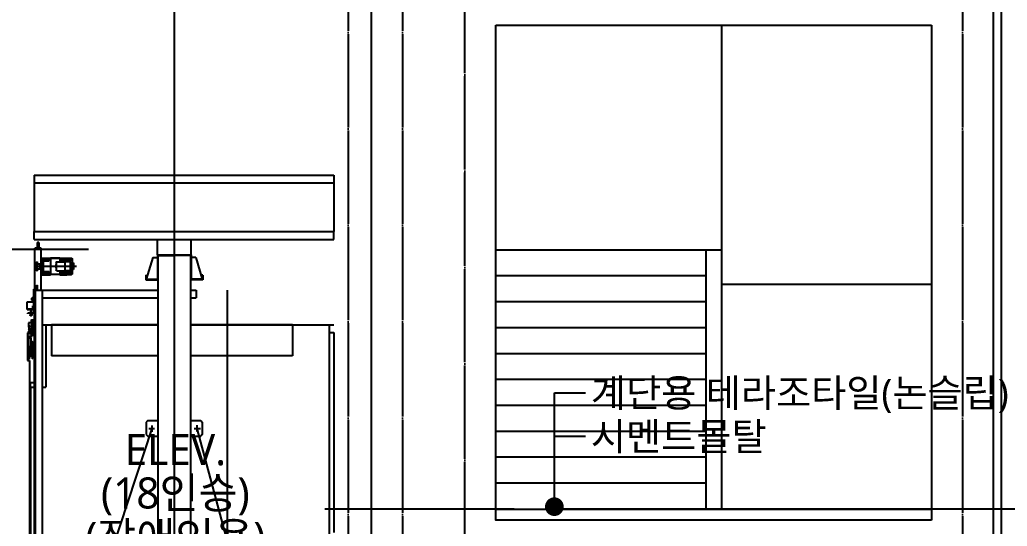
# Model space of a CAD drawing. Header units: millimetres. Extents: x 81033 to 452328, y -17390 to 42241.
# Drawn here: x 350820 to 357169, y 19234 to 22492 of the extents above; entities that cross this region are included whole.
import ezdxf
from ezdxf.enums import TextEntityAlignment as Align

# ---------------------------------------------------------------- set-up
doc = ezdxf.new("R2010")
doc.units = ezdxf.units.MM
doc.header["$LTSCALE"] = 100
doc.header["$MEASUREMENT"] = 0
doc.linetypes.add('CEN', pattern=[62, 60, -1, 0, -1])
doc.layers.get('0').update_dxf_attribs({"linetype": 'CONTINUOUS'})
for name, color, linetype in [('A-ETC-9', 9, 'CONTINUOUS'), ('CEN(ST)', 1, 'CEN'), ('CON', 2, 'CONTINUOUS'), ('ELEV', 253, 'CONTINUOUS'), ('FIN', 8, 'CONTINUOUS'), ('FIN(패널-T75 글라스울)', 6, 'CONTINUOUS'), ('NDIM', 7, 'CONTINUOUS'), ('TEXT(MIN)', 7, 'CONTINUOUS'), ('TEXT(노트)', 7, 'CONTINUOUS')]:
    doc.layers.add(name, color=color, linetype=linetype)
doc.styles.add('CGS', font='cgse', dxfattribs={"bigfont": 'cgs'})
doc.styles.add('나눔바른고딕', font='NanumBarunGothic.ttf')
doc.dimstyles.new('NDIM 1200', dxfattribs={"dimscale": 75, "dimtxt": 3, "dimasz": 1, "dimexe": 2, "dimexo": 2, "dimgap": 1, "dimtad": 1, "dimdec": 0, "dimdsep": 46, "dimtxsty": 'CGS', "dimblk": 'DOT0', "dimcen": 1, "dimdle": 8, "dimclrd": 256, "dimclre": 256, "dimclrt": 256, "dimadec": 0, "dimazin": 0, "dimtfac": 1, "dimtdec": 0, "dimtix": 1, "dimtmove": 2, "dimatfit": 3, "dimldrblk": 'DOT0', "dimfxl": 1, "dimtolj": 1, "dimtzin": 0, "dimlwd": -1, "dimlwe": -1, "dimarcsym": 0})

# ---------------------------------------------------------------- blocks, each defined once
blk = doc.blocks.new('A$C52140DF3')
at = {"layer": 'ELEV'}
for p, q in [((37.6, 3500.1, 0), (37.6, 3136.9, 0)), ((37.6, 3500.1, 0), (1962.6, 3500.1, 0)), ((1962.6, 3500.1, 0), (1962.6, 3136.9, 0)), ((37.6, 3450.1, 0), (1962.6, 3450.1, 0)), ((37.6, 3086.9, 0), (37.6, 3136.9, 0)), ((37.6, 3136.9, 0), (1962.6, 3136.9, 0)), ((1962.6, 3086.9, 0), (1962.6, 3136.9, 0)), ((37.6, 3086.9, 0), (1962.6, 3086.9, 0)), ((57.7, 3065.7, 0), (56.7, 3064.7, 0)), ((56.7, 3064.7, 0), (56.7, 3036.8, 0)), ((66.7, 3064.7, 0), (56.7, 3064.7, 0)), ((57.7, 3065.7, 0), (57.7, 3036.8, 0)), ((65.7, 3065.7, 0), (57.7, 3065.7, 0)), ((65.7, 3065.7, 0), (66.7, 3064.7, 0)), ((65.7, 3065.7, 0), (65.7, 3036.8, 0)), ((66.7, 3064.7, 0), (66.7, 3036.8, 0)), ((829.4, 2986.9, 0), (829.4, 3086.9, 0)), ((1045.8, 2986.9, 0), (1045.8, 3086.9, 0)), ((41.2, 2759.9, 0), (41.2, 3029.8, 0)), ((81.2, 3029.8, 0), (41.2, 3029.8, 0)), ((81.2, 3026.6, 0), (41.2, 3026.6, 0)), ((53.6, 3029.8, 0), (53.6, 3035.7, 0)), ((68.4, 3036.8, 0), (55, 3036.8, 0)), ((55.2, 3036.8, 0), (55.9, 3036.6, 0)), ((55.9, 3034.7, 0), (55.2, 3034.6, 0)), ((55.9, 3036.6, 0), (56.5, 3036.2, 0)), ((56.5, 3035.1, 0), (55.9, 3034.7, 0)), ((56.5, 3036.2, 0), (56.7, 3035.7, 0)), ((56.7, 3035.7, 0), (56.5, 3035.1, 0)), ((56.7, 3035.7, 0), (58.6, 3036.4, 0)), ((56.7, 3029.8, 0), (56.7, 3035.7, 0)), ((56.7, 3029.8, 0), (56.7, 3026.6, 0)), ((57.7, 3029.8, 0), (57.7, 3026.6, 0)), ((58.6, 3036.4, 0), (60.7, 3036.7, 0)), ((60.7, 3036.7, 0), (62.7, 3036.7, 0)), ((62.7, 3036.7, 0), (64.8, 3036.4, 0)), ((64.8, 3036.4, 0), (66.7, 3035.7, 0)), ((65.7, 3029.8, 0), (65.7, 3026.6, 0)), ((66.7, 3029.8, 0), (66.7, 3035.7, 0)), ((66.7, 3029.8, 0), (66.7, 3026.6, 0)), ((67.3, 3036.3, 0), (66.8, 3035.9, 0)), ((66.8, 3035.9, 0), (66.8, 3035.4, 0)), ((66.8, 3035.4, 0), (67.3, 3035, 0)), ((68.3, 3036.8, 0), (67.3, 3036.3, 0)), ((67.3, 3035, 0), (68.3, 3034.6, 0)), ((69.8, 3029.8, 0), (69.8, 3035.7, 0)), ((81.2, 2759.9, 0), (81.2, 3029.8, 0)), ((829.4, 2986.9, 0), (829.4, 2830.1, 0)), ((829.4, 2986.9, 0), (937.6, 2986.9, 0)), ((832.6, 2986.9, 0), (1042.6, 2986.9, 0)), ((1042.6, 2986.9, 0), (1042.6, -382.1, 0)), ((1045.8, 2986.9, 0), (1045.8, 2830.1, 0)), ((42.7, 2942.9, 0), (44.7, 2942.9, 0)), ((42.7, 2942.9, 0), (42.7, 2884.9, 0)), ((47.7, 2933.9, 0), (44.7, 2942.9, 0)), ((47.7, 2933.9, 0), (51.7, 2933.9, 0)), ((51.7, 2933.9, 0), (54.7, 2942.9, 0)), ((54.7, 2942.9, 0), (56.7, 2942.9, 0)), ((56.7, 2942.9, 0), (56.7, 2884.9, 0)), ((56.7, 2929.9, 0), (73.7, 2929.9, 0)), ((73.7, 2929.9, 0), (73.7, 2897.9, 0)), ((73.7, 2929.9, 0), (74.7, 2928.9, 0)), ((74.7, 2928.9, 0), (74.7, 2898.9, 0)), ((77.2, 2922.4, 0), (78.2, 2923.4, 0)), ((77.2, 2922.4, 0), (77.2, 2905.4, 0)), ((78.2, 2923.4, 0), (78.2, 2904.4, 0)), ((78.2, 2923.4, 0), (81.2, 2923.4, 0)), ((81.2, 2958.9, 0), (81.2, 2868.9, 0)), ((81.2, 2958.9, 0), (84.2, 2958.9, 0)), ((84.2, 2966.4, 0), (84.2, 2861.4, 0)), ((84.2, 2966.4, 0), (277.2, 2966.4, 0)), ((93.5, 2949.5, 0), (93.7, 2949.9, 0)), ((93.6, 2949.1, 0), (93.5, 2949.5, 0)), ((94, 2948.7, 0), (93.6, 2949.1, 0)), ((93.7, 2966.4, 0), (93.7, 2858.9, 0)), ((127, 2956.7, 0), (93.7, 2956.7, 0)), ((94.7, 2948.3, 0), (94, 2948.7, 0)), ((95.7, 2947.9, 0), (94.7, 2948.3, 0)), ((95.7, 2947.9, 0), (131.3, 2947.9, 0)), ((127, 2960.8, 0), (127.2, 2961.3, 0)), ((127, 2960.3, 0), (127, 2960.8, 0)), ((127, 2960.5, 0), (127, 2952.8, 0)), ((127.2, 2959.8, 0), (127, 2960.3, 0)), ((127, 2957.2, 0), (127.2, 2958.2, 0)), ((127, 2956.1, 0), (127, 2957.2, 0)), ((127.2, 2955.1, 0), (127, 2956.1, 0)), ((127, 2953, 0), (127.2, 2953.6, 0)), ((127, 2952.5, 0), (127, 2953, 0)), ((127.2, 2952, 0), (127, 2952.5, 0)), ((127.2, 2961.3, 0), (127.5, 2961.8, 0)), ((127.5, 2959.2, 0), (127.2, 2959.8, 0)), ((127.2, 2958.2, 0), (127.5, 2959.2, 0)), ((127.5, 2954.1, 0), (127.2, 2955.1, 0)), ((127.2, 2953.6, 0), (127.5, 2954.1, 0)), ((127.5, 2951.5, 0), (127.2, 2952, 0)), ((132.4, 2961.8, 0), (127.5, 2961.8, 0)), ((131.5, 2959.2, 0), (127.5, 2959.2, 0)), ((131.5, 2954.1, 0), (127.5, 2954.1, 0)), ((132.4, 2951.5, 0), (127.5, 2951.5, 0)), ((131.9, 2948, 0), (131.3, 2947.9, 0)), ((131.5, 2961.8, 0), (131.5, 2951.5, 0)), ((132.5, 2948.3, 0), (131.9, 2948, 0)), ((132.4, 2962.3, 0), (132.4, 2951, 0)), ((133.3, 2962.3, 0), (132.4, 2962.3, 0)), ((133.3, 2951, 0), (132.4, 2951, 0)), ((132.9, 2948.7, 0), (132.5, 2948.3, 0)), ((133.2, 2949.3, 0), (132.9, 2948.7, 0)), ((133.3, 2949.9, 0), (133.2, 2949.3, 0)), ((133.3, 2966.4, 0), (133.3, 2949.9, 0)), ((133.3, 2951, 0), (133.3, 2962.3, 0)), ((140.7, 2968.8, 0), (202.4, 2968.8, 0)), ((140.7, 2968.8, 0), (140.7, 2858.9, 0)), ((176.8, 2924.2, 0), (178.3, 2924.2, 0)), ((176.8, 2924.2, 0), (176.8, 2903.6, 0)), ((177.9, 2940.5, 0), (178.1, 2941.1, 0)), ((178.3, 2939.9, 0), (177.9, 2940.5, 0)), ((178.1, 2941.1, 0), (178.7, 2941.7, 0)), ((178.3, 2939.9, 0), (178.3, 2887.9, 0)), ((178.7, 2941.7, 0), (179.7, 2942.3, 0)), ((179.7, 2942.3, 0), (181.3, 2942.9, 0)), ((181.3, 2942.9, 0), (229.7, 2942.9, 0)), ((202.4, 2968.8, 0), (202.4, 2942.9, 0)), ((209.5, 2949.5, 0), (209.7, 2949.9, 0)), ((209.6, 2949.1, 0), (209.5, 2949.5, 0)), ((210, 2948.7, 0), (209.6, 2949.1, 0)), ((209.7, 2966.4, 0), (209.7, 2949.9, 0)), ((209.7, 2962.3, 0), (210.6, 2962.3, 0)), ((209.7, 2951, 0), (209.7, 2962.3, 0)), ((209.7, 2951, 0), (210.6, 2951, 0)), ((210.7, 2948.3, 0), (210, 2948.7, 0)), ((210.6, 2962.3, 0), (210.6, 2951, 0)), ((210.6, 2961.8, 0), (215.6, 2961.8, 0)), ((210.6, 2951.5, 0), (215.6, 2951.5, 0)), ((211.7, 2947.9, 0), (210.7, 2948.3, 0)), ((211.5, 2961.8, 0), (211.5, 2951.5, 0)), ((211.5, 2959.2, 0), (215.6, 2959.2, 0)), ((211.5, 2954.1, 0), (215.6, 2954.1, 0)), ((277.2, 2947.9, 0), (211.7, 2947.9, 0)), ((215.6, 2961.8, 0), (215.9, 2961.4, 0)), ((215.9, 2959.7, 0), (215.6, 2959.2, 0)), ((215.6, 2959.2, 0), (215.9, 2958.2, 0)), ((215.9, 2955.1, 0), (215.6, 2954.1, 0)), ((215.6, 2954.1, 0), (215.9, 2953.6, 0)), ((215.9, 2952, 0), (215.6, 2951.5, 0)), ((215.9, 2961.4, 0), (216, 2960.8, 0)), ((216, 2960.3, 0), (215.9, 2959.7, 0)), ((215.9, 2958.2, 0), (216, 2957.2, 0)), ((216, 2956.1, 0), (215.9, 2955.1, 0)), ((215.9, 2953.6, 0), (216, 2953.1, 0)), ((216, 2952.5, 0), (215.9, 2952, 0)), ((216, 2960.8, 0), (216, 2960.3, 0)), ((216, 2960.5, 0), (216, 2952.8, 0)), ((216, 2957.2, 0), (216, 2956.1, 0)), ((216, 2956.7, 0), (277.2, 2956.7, 0)), ((216, 2953.1, 0), (216, 2952.5, 0)), ((229.7, 2942.9, 0), (230.6, 2942.8, 0)), ((230.6, 2942.8, 0), (231.5, 2942.3, 0)), ((231.5, 2942.3, 0), (232.1, 2941.7, 0)), ((232.1, 2941.7, 0), (232.6, 2940.8, 0)), ((232.4, 2940.5, 0), (232.5, 2941.1, 0)), ((232.7, 2939.9, 0), (232.4, 2940.5, 0)), ((232.5, 2941.1, 0), (233.1, 2941.7, 0)), ((232.6, 2940.8, 0), (232.7, 2939.9, 0)), ((232.7, 2939.9, 0), (232.7, 2887.9, 0)), ((232.7, 2939.9, 0), (232.7, 2887.9, 0)), ((233.1, 2941.7, 0), (234.2, 2942.3, 0)), ((234.2, 2942.3, 0), (235.7, 2942.9, 0)), ((264.3, 2942.9, 0), (235.7, 2942.9, 0)), ((264.3, 2942.9, 0), (265.3, 2942.8, 0)), ((265.3, 2942.8, 0), (266.1, 2942.3, 0)), ((266.1, 2942.3, 0), (266.8, 2941.7, 0)), ((266.8, 2941.7, 0), (267.2, 2940.8, 0)), ((267.2, 2940.8, 0), (267.3, 2939.9, 0)), ((267.3, 2939.9, 0), (267.3, 2887.9, 0)), ((277.2, 2966.4, 0), (278.1, 2966.3, 0)), ((278.1, 2956.8, 0), (277.2, 2956.7, 0)), ((277.2, 2956.7, 0), (278.1, 2956.5, 0)), ((278.1, 2948.1, 0), (277.2, 2947.9, 0)), ((278.1, 2966.3, 0), (279, 2965.8, 0)), ((279, 2957.2, 0), (278.1, 2956.8, 0)), ((278.1, 2956.5, 0), (279, 2956.1, 0)), ((279, 2948.5, 0), (278.1, 2948.1, 0)), ((279, 2965.8, 0), (279.6, 2965.2, 0)), ((279.6, 2957.9, 0), (279, 2957.2, 0)), ((279, 2956.1, 0), (279.6, 2955.4, 0)), ((279.6, 2949.2, 0), (279, 2948.5, 0)), ((279.6, 2965.2, 0), (280.1, 2964.3, 0)), ((280.1, 2958.7, 0), (279.6, 2957.9, 0)), ((279.6, 2955.4, 0), (280.1, 2954.6, 0)), ((280.1, 2950, 0), (279.6, 2949.2, 0)), ((279.9, 2938.2, 0), (280.2, 2938.8, 0)), ((280, 2937.6, 0), (279.9, 2938.2, 0)), ((280.6, 2937, 0), (280, 2937.6, 0)), ((280.1, 2964.3, 0), (280.2, 2963.4, 0)), ((280.2, 2959.7, 0), (280.1, 2958.7, 0)), ((280.1, 2954.6, 0), (280.2, 2953.7, 0)), ((280.2, 2950.9, 0), (280.1, 2950, 0)), ((280.2, 2963.4, 0), (280.2, 2864.4, 0)), ((281.7, 2936.4, 0), (280.6, 2937, 0)), ((283.2, 2935.8, 0), (281.7, 2936.4, 0)), ((283.2, 2935.8, 0), (287.2, 2935.8, 0)), ((287.2, 2935.8, 0), (288.1, 2935.7, 0)), ((288.1, 2935.7, 0), (289, 2935.2, 0)), ((289, 2935.2, 0), (289.6, 2934.6, 0)), ((289.6, 2934.6, 0), (290.1, 2933.7, 0)), ((290.1, 2933.7, 0), (290.2, 2932.8, 0)), ((290.2, 2932.8, 0), (290.2, 2895, 0)), ((799.4, 2970.1, 0), (757.6, 2830.1, 0)), ((799.4, 2970.1, 0), (829.4, 2970.1, 0)), ((832.6, 2983.7, 0), (832.6, -382.1, 0)), ((832.6, 2983.7, 0), (937.6, 2983.7, 0)), ((832.6, 2981.9, 0), (832.6, 2961.9, 0)), ((1042.6, 2983.7, 0), (937.6, 2983.7, 0)), ((1042.6, 2981.9, 0), (1042.6, 2961.9, 0)), ((1075.8, 2970.1, 0), (1045.8, 2970.1, 0)), ((1075.8, 2970.1, 0), (1117.6, 2830.1, 0)), ((35.9, 2913.9, 0), (308.5, 2913.9, 0)), ((42.7, 2884.9, 0), (44.7, 2884.9, 0)), ((47.7, 2893.9, 0), (44.7, 2884.9, 0)), ((47.7, 2893.9, 0), (51.7, 2893.9, 0)), ((51.7, 2893.9, 0), (54.7, 2884.9, 0)), ((54.7, 2884.9, 0), (56.7, 2884.9, 0)), ((56.7, 2897.9, 0), (73.7, 2897.9, 0)), ((73.7, 2897.9, 0), (74.7, 2898.9, 0)), ((77.2, 2905.4, 0), (78.2, 2904.4, 0)), ((78.2, 2904.4, 0), (81.2, 2904.4, 0)), ((81.2, 2868.9, 0), (84.2, 2868.9, 0)), ((84.2, 2861.4, 0), (86.7, 2861.4, 0)), ((86.7, 2861.4, 0), (86.7, 2858.9, 0)), ((86.7, 2858.9, 0), (140.7, 2858.9, 0)), ((93.5, 2878.3, 0), (93.6, 2878.7, 0)), ((93.7, 2877.9, 0), (93.5, 2878.3, 0)), ((93.6, 2878.7, 0), (94, 2879.1, 0)), ((127, 2871.1, 0), (93.7, 2871.1, 0)), ((93.7, 2863, 0), (107.6, 2863, 0)), ((94, 2879.1, 0), (94.7, 2879.5, 0)), ((94.7, 2879.5, 0), (95.7, 2879.9, 0)), ((95.7, 2879.9, 0), (131.3, 2879.9, 0)), ((107.6, 2863.8, 0), (107.6, 2863, 0)), ((107.6, 2863.8, 0), (131.3, 2863.8, 0)), ((127, 2875.3, 0), (127.2, 2875.8, 0)), ((127, 2874.8, 0), (127, 2875.3, 0)), ((127, 2867.3, 0), (127, 2875, 0)), ((127.2, 2874.2, 0), (127, 2874.8, 0)), ((127, 2871.7, 0), (127.2, 2872.7, 0)), ((127, 2870.6, 0), (127, 2871.7, 0)), ((127.2, 2869.6, 0), (127, 2870.6, 0)), ((127, 2867.5, 0), (127.2, 2868, 0)), ((127, 2867, 0), (127, 2867.5, 0)), ((127.2, 2866.5, 0), (127, 2867, 0)), ((127.2, 2875.8, 0), (127.5, 2876.3, 0)), ((127.5, 2873.7, 0), (127.2, 2874.2, 0)), ((127.2, 2872.7, 0), (127.5, 2873.7, 0)), ((127.5, 2868.6, 0), (127.2, 2869.6, 0)), ((127.2, 2868, 0), (127.5, 2868.6, 0)), ((127.5, 2866, 0), (127.2, 2866.5, 0)), ((132.4, 2876.3, 0), (127.5, 2876.3, 0)), ((131.5, 2873.7, 0), (127.5, 2873.7, 0)), ((131.5, 2868.6, 0), (127.5, 2868.6, 0)), ((132.4, 2866, 0), (127.5, 2866, 0)), ((131.3, 2879.9, 0), (131.9, 2879.8, 0)), ((131.9, 2863.9, 0), (131.3, 2863.8, 0)), ((131.5, 2866, 0), (131.5, 2876.3, 0)), ((131.9, 2879.8, 0), (132.5, 2879.5, 0)), ((132.5, 2864.2, 0), (131.9, 2863.9, 0)), ((133.3, 2876.8, 0), (132.4, 2876.8, 0)), ((132.4, 2865.5, 0), (132.4, 2876.8, 0)), ((133.3, 2865.5, 0), (132.4, 2865.5, 0)), ((132.5, 2879.5, 0), (132.9, 2879.1, 0)), ((132.9, 2864.6, 0), (132.5, 2864.2, 0)), ((132.9, 2879.1, 0), (133.2, 2878.5, 0)), ((133.2, 2865.2, 0), (132.9, 2864.6, 0)), ((133.2, 2878.5, 0), (133.3, 2877.9, 0)), ((133.3, 2865.8, 0), (133.2, 2865.2, 0)), ((133.3, 2877.9, 0), (133.3, 2865.8, 0)), ((140.7, 2861.9, 0), (202.4, 2861.9, 0)), ((176.8, 2903.6, 0), (178.3, 2903.6, 0)), ((177.9, 2887.3, 0), (178.3, 2887.9, 0)), ((178.1, 2886.7, 0), (177.9, 2887.3, 0)), ((178.7, 2886.1, 0), (178.1, 2886.7, 0)), ((179.7, 2885.5, 0), (178.7, 2886.1, 0)), ((181.3, 2884.9, 0), (179.7, 2885.5, 0)), ((181.3, 2884.9, 0), (229.7, 2884.9, 0)), ((202.4, 2884.9, 0), (202.4, 2858.9, 0)), ((202.4, 2858.9, 0), (246.3, 2858.9, 0)), ((209.5, 2878.3, 0), (209.6, 2878.7, 0)), ((209.7, 2877.9, 0), (209.5, 2878.3, 0)), ((209.5, 2864.6, 0), (209.7, 2865, 0)), ((209.6, 2864.2, 0), (209.5, 2864.6, 0)), ((209.6, 2878.7, 0), (210, 2879.1, 0)), ((210, 2863.8, 0), (209.6, 2864.2, 0)), ((209.7, 2877.9, 0), (209.7, 2865, 0)), ((209.7, 2876.8, 0), (210.6, 2876.8, 0)), ((209.7, 2865.5, 0), (210.6, 2865.5, 0)), ((210, 2879.1, 0), (210.7, 2879.5, 0)), ((210.7, 2863.4, 0), (210, 2863.8, 0)), ((210.6, 2865.5, 0), (210.6, 2876.8, 0)), ((210.6, 2876.3, 0), (215.6, 2876.3, 0)), ((210.6, 2866, 0), (215.6, 2866, 0)), ((210.7, 2879.5, 0), (211.7, 2879.9, 0)), ((211.7, 2863, 0), (210.7, 2863.4, 0)), ((211.5, 2866, 0), (211.5, 2876.3, 0)), ((211.5, 2873.7, 0), (215.6, 2873.7, 0)), ((211.5, 2868.6, 0), (215.6, 2868.6, 0)), ((238.9, 2879.9, 0), (211.7, 2879.9, 0)), ((211.7, 2863, 0), (239.9, 2863, 0)), ((215.6, 2876.3, 0), (215.9, 2875.8, 0)), ((215.9, 2874.2, 0), (215.6, 2873.7, 0)), ((215.6, 2873.7, 0), (215.9, 2872.7, 0)), ((215.9, 2869.6, 0), (215.6, 2868.6, 0)), ((215.6, 2868.6, 0), (215.9, 2868.1, 0)), ((215.9, 2866.4, 0), (215.6, 2866, 0)), ((215.9, 2875.8, 0), (216, 2875.3, 0)), ((216, 2874.7, 0), (215.9, 2874.2, 0)), ((215.9, 2872.7, 0), (216, 2871.7, 0)), ((216, 2870.6, 0), (215.9, 2869.6, 0)), ((215.9, 2868.1, 0), (216, 2867.5, 0)), ((216, 2867, 0), (215.9, 2866.4, 0)), ((216, 2875.3, 0), (216, 2874.7, 0)), ((216, 2867.3, 0), (216, 2875, 0)), ((216, 2871.7, 0), (216, 2870.6, 0)), ((241.9, 2871.1, 0), (216, 2871.1, 0)), ((216, 2867.5, 0), (216, 2867, 0)), ((230.6, 2885, 0), (229.7, 2884.9, 0)), ((231.5, 2885.5, 0), (230.6, 2885, 0)), ((232.1, 2886.1, 0), (231.5, 2885.5, 0)), ((232.6, 2887, 0), (232.1, 2886.1, 0)), ((232.4, 2887.3, 0), (232.7, 2887.9, 0)), ((232.5, 2886.7, 0), (232.4, 2887.3, 0)), ((233.1, 2886.1, 0), (232.5, 2886.7, 0)), ((232.7, 2887.9, 0), (232.6, 2887, 0)), ((234.2, 2885.5, 0), (233.1, 2886.1, 0)), ((235.7, 2884.9, 0), (234.2, 2885.5, 0)), ((264.3, 2884.9, 0), (235.7, 2884.9, 0)), ((238.9, 2879.9, 0), (239.8, 2879.7, 0)), ((239.8, 2879.7, 0), (240.7, 2879.3, 0)), ((240.5, 2863.1, 0), (239.9, 2863, 0)), ((241.1, 2863.4, 0), (240.5, 2863.1, 0)), ((240.7, 2879.3, 0), (241.3, 2878.6, 0)), ((241.5, 2863.8, 0), (241.1, 2863.4, 0)), ((241.3, 2878.6, 0), (241.8, 2877.8, 0)), ((241.8, 2864.4, 0), (241.5, 2863.8, 0)), ((241.8, 2877.8, 0), (241.9, 2876.9, 0)), ((241.9, 2865, 0), (241.8, 2864.4, 0)), ((241.9, 2876.9, 0), (241.9, 2865, 0)), ((247.2, 2859, 0), (246.3, 2858.9, 0)), ((248.1, 2859.5, 0), (247.2, 2859, 0)), ((248.7, 2860.1, 0), (248.1, 2859.5, 0)), ((249.2, 2861, 0), (248.7, 2860.1, 0)), ((249, 2877.5, 0), (249.1, 2878.1, 0)), ((249.3, 2876.9, 0), (249, 2877.5, 0)), ((249.1, 2878.1, 0), (249.7, 2878.7, 0)), ((249.3, 2861.9, 0), (249.2, 2861, 0)), ((249.3, 2876.9, 0), (249.3, 2861.9, 0)), ((277.2, 2871.1, 0), (249.3, 2871.1, 0)), ((249.3, 2861.4, 0), (277.2, 2861.4, 0)), ((249.7, 2878.7, 0), (250.8, 2879.3, 0)), ((250.8, 2879.3, 0), (252.3, 2879.9, 0)), ((252.3, 2879.9, 0), (277.2, 2879.9, 0)), ((265.3, 2885, 0), (264.3, 2884.9, 0)), ((266.1, 2885.5, 0), (265.3, 2885, 0)), ((266.8, 2886.1, 0), (266.1, 2885.5, 0)), ((267.2, 2887, 0), (266.8, 2886.1, 0)), ((267.3, 2887.9, 0), (267.2, 2887, 0)), ((277.2, 2879.9, 0), (278.1, 2879.7, 0)), ((278.1, 2871.3, 0), (277.2, 2871.1, 0)), ((277.2, 2871.1, 0), (278.1, 2871, 0)), ((278.1, 2861.5, 0), (277.2, 2861.4, 0)), ((278.1, 2879.7, 0), (279, 2879.3, 0)), ((279, 2871.7, 0), (278.1, 2871.3, 0)), ((278.1, 2871, 0), (279, 2870.6, 0)), ((279, 2862, 0), (278.1, 2861.5, 0)), ((279, 2879.3, 0), (279.6, 2878.6, 0)), ((279.6, 2872.4, 0), (279, 2871.7, 0)), ((279, 2870.6, 0), (279.6, 2869.9, 0)), ((279.6, 2862.6, 0), (279, 2862, 0)), ((279.6, 2878.6, 0), (280.1, 2877.8, 0)), ((280.1, 2873.2, 0), (279.6, 2872.4, 0)), ((279.6, 2869.9, 0), (280.1, 2869.1, 0)), ((280.1, 2863.5, 0), (279.6, 2862.6, 0)), ((279.9, 2889.6, 0), (280, 2890.2, 0)), ((280.2, 2889, 0), (279.9, 2889.6, 0)), ((280, 2890.2, 0), (280.6, 2890.8, 0)), ((280.1, 2877.8, 0), (280.2, 2876.9, 0)), ((280.2, 2874.1, 0), (280.1, 2873.2, 0)), ((280.1, 2869.1, 0), (280.2, 2868.1, 0)), ((280.2, 2864.4, 0), (280.1, 2863.5, 0)), ((280.6, 2890.8, 0), (281.7, 2891.4, 0)), ((281.7, 2891.4, 0), (283.2, 2892, 0)), ((283.2, 2892, 0), (287.2, 2892, 0)), ((288.1, 2892.1, 0), (287.2, 2892, 0)), ((289, 2892.6, 0), (288.1, 2892.1, 0)), ((289.6, 2893.2, 0), (289, 2892.6, 0)), ((290.1, 2894.1, 0), (289.6, 2893.2, 0)), ((290.2, 2895, 0), (290.1, 2894.1, 0)), ((754.4, 2856.9, 0), (754.4, 2826.9, 0)), ((754.4, 2856.9, 0), (757.6, 2856.9, 0)), ((754.4, 2826.9, 0), (832.6, 2826.9, 0)), ((757.6, 2856.9, 0), (757.6, 2830.1, 0)), ((757.6, 2830.1, 0), (829.4, 2830.1, 0)), ((1120.8, 2826.9, 0), (1042.6, 2826.9, 0)), ((1117.6, 2830.1, 0), (1045.8, 2830.1, 0)), ((1117.6, 2856.9, 0), (1117.6, 2830.1, 0)), ((1120.8, 2856.9, 0), (1117.6, 2856.9, 0)), ((1120.8, 2856.9, 0), (1120.8, 2826.9, 0)), ((34.9, 2765.6, 0), (35, 2766.2, 0)), ((35.2, 2765, 0), (34.9, 2765.6, 0)), ((35, 2766.2, 0), (35.6, 2766.8, 0)), ((35.2, 2620, 0), (35.2, 2765, 0)), ((35.6, 2766.8, 0), (36.7, 2767.4, 0)), ((36.7, 2767.4, 0), (38.2, 2768, 0)), ((37.6, 2759.9, 0), (832.6, 2759.9, 0)), ((37.6, 2759.9, 0), (37.6, -177.1, 0)), ((38.2, 2768, 0), (41.2, 2768, 0)), ((43.6, 2759.9, 0), (43.6, -177.1, 0)), ((44.2, 2792, 0), (44.2, 2759.9, 0)), ((44.2, 2792, 0), (45.7, 2792, 0)), ((44.2, 2792, 0), (45.7, 2792, 0)), ((45.7, 2792, 0), (47.7, 2783, 0)), ((47.7, 2783, 0), (51.7, 2783, 0)), ((51.7, 2783, 0), (53.7, 2792, 0)), ((53.7, 2792, 0), (55.2, 2792, 0)), ((53.7, 2792, 0), (55.2, 2792, 0)), ((55.2, 2792, 0), (55.2, 2759.9, 0)), ((87.6, 2759.9, 0), (87.6, -177.1, 0)), ((1042.6, 2759.9, 0), (1077.6, 2759.9, 0)), ((1077.6, 2759.9, 0), (1077.6, 2709.9, 0)), ((1277.6, 2759.9, 0), (1277.6, -177.1, 0)), ((-7.4, 2684.9, 0), (37.6, 2684.9, 0)), ((-7.4, 2634.9, 0), (-7.4, 2684.9, 0)), ((21.2, 2707, 0), (22.2, 2708, 0)), ((21.2, 2707, 0), (22.6, 2707, 0)), ((21.2, 2707, 0), (21.2, 2697, 0)), ((21.2, 2697, 0), (22.2, 2696, 0)), ((21.2, 2697, 0), (22.6, 2697, 0)), ((22.2, 2708, 0), (22.2, 2696, 0)), ((22.2, 2708, 0), (22.6, 2708, 0)), ((22.2, 2696, 0), (22.6, 2696, 0)), ((22.6, 2709.3, 0), (23, 2710.8, 0)), ((22.6, 2694.6, 0), (22.6, 2709.3, 0)), ((22.6, 2708, 0), (37.6, 2708, 0)), ((22.6, 2696, 0), (37.6, 2696, 0)), ((22.6, 2694.6, 0), (23, 2693.2, 0)), ((22.7, 2702.9, 0), (23.3, 2704.9, 0)), ((22.7, 2701, 0), (22.7, 2702.9, 0)), ((23.3, 2699, 0), (22.7, 2701, 0)), ((23, 2710.8, 0), (24, 2711.6, 0)), ((23, 2693.2, 0), (24, 2692.3, 0)), ((23.3, 2704.9, 0), (24.6, 2706.9, 0)), ((24.6, 2697.1, 0), (23.3, 2699, 0)), ((24, 2711.6, 0), (25.3, 2711.6, 0)), ((24, 2692.3, 0), (25.3, 2692.3, 0)), ((24.6, 2711.8, 0), (30.7, 2711.8, 0)), ((24.6, 2706.9, 0), (30.7, 2706.9, 0)), ((24.6, 2697.1, 0), (30.7, 2697.1, 0)), ((24.6, 2692.2, 0), (30.7, 2692.2, 0)), ((25.3, 2711.6, 0), (26.3, 2710.8, 0)), ((25.3, 2692.3, 0), (26.3, 2693.2, 0)), ((26.3, 2710.8, 0), (26.7, 2709.3, 0)), ((26.3, 2693.2, 0), (26.7, 2694.6, 0)), ((30.7, 2689.2, 0), (30.7, 2714.8, 0)), ((30.7, 2714.8, 0), (35.2, 2714.8, 0)), ((30.7, 2689.2, 0), (35.2, 2689.2, 0)), ((33.2, 2689.2, 0), (33.2, 2714.8, 0)), ((34.9, 2670.6, 0), (35, 2671.2, 0)), ((35.2, 2670, 0), (34.9, 2670.6, 0)), ((35, 2671.2, 0), (35.6, 2671.8, 0)), ((35.6, 2671.8, 0), (36.7, 2672.4, 0)), ((36.7, 2672.4, 0), (38.2, 2673, 0)), ((87.6, 2709.9, 0), (832.6, 2709.9, 0)), ((1042.6, 2709.9, 0), (1077.6, 2709.9, 0)), ((-7.4, 2640.9, 0), (37.6, 2640.9, 0)), ((-7.4, 2634.9, 0), (37.6, 2634.9, 0)), ((-4.1, 2611.6, 0), (-4, 2612.2, 0)), ((-3.8, 2611, 0), (-4.1, 2611.6, 0)), ((-4, 2612.2, 0), (-3.4, 2612.8, 0)), ((-3.8, 2608, 0), (-3.8, 2611, 0)), ((-3.4, 2612.8, 0), (-2.3, 2613.4, 0)), ((-2.3, 2613.4, 0), (-0.8, 2614, 0)), ((-0.8, 2614, 0), (29.2, 2614, 0)), ((10, 2614, 0), (10, 2615, 0)), ((22.5, 2615, 0), (10, 2615, 0)), ((10, 2614, 0), (22.5, 2614, 0)), ((10, 2604.8, 0), (10, 2603.8, 0)), ((10, 2604.8, 0), (22.5, 2604.8, 0)), ((22.5, 2603.8, 0), (10, 2603.8, 0)), ((10.5, 2620.4, 0), (11, 2620.8, 0)), ((10.5, 2615, 0), (10.5, 2620.4, 0)), ((22, 2616, 0), (10.5, 2616, 0)), ((10.5, 2603.8, 0), (10.5, 2598.3, 0)), ((11, 2620.8, 0), (11.6, 2620.9, 0)), ((11.6, 2620.9, 0), (12.2, 2620.9, 0)), ((20.5, 2621, 0), (11.9, 2621, 0)), ((12.2, 2620.9, 0), (12.8, 2620.8, 0)), ((12.8, 2620.8, 0), (13.3, 2620.4, 0)), ((13.3, 2620.4, 0), (14.5, 2620.8, 0)), ((13.3, 2616, 0), (13.3, 2620.4, 0)), ((14.5, 2620.8, 0), (15.6, 2620.9, 0)), ((15.6, 2620.9, 0), (16.8, 2620.9, 0)), ((16.8, 2620.9, 0), (18, 2620.8, 0)), ((18, 2620.8, 0), (19.1, 2620.4, 0)), ((19.1, 2620.4, 0), (19.6, 2620.8, 0)), ((19.1, 2616, 0), (19.1, 2620.4, 0)), ((19.6, 2620.8, 0), (20.2, 2620.9, 0)), ((20.2, 2620.9, 0), (20.8, 2620.9, 0)), ((20.8, 2620.9, 0), (21.4, 2620.8, 0)), ((21.4, 2620.8, 0), (22, 2620.4, 0)), ((22, 2615, 0), (22, 2620.4, 0)), ((22, 2603.8, 0), (22, 2598.3, 0)), ((22.5, 2614, 0), (22.5, 2615, 0)), ((22.5, 2604.8, 0), (22.5, 2603.8, 0)), ((28.2, 2657.6, 0), (28.4, 2658.1, 0)), ((28.2, 2657, 0), (28.2, 2657.6, 0)), ((28.2, 2657.3, 0), (28.2, 2648.6, 0)), ((28.4, 2656.4, 0), (28.2, 2657, 0)), ((28.2, 2653.5, 0), (28.4, 2654.7, 0)), ((28.2, 2652.4, 0), (28.2, 2653.5, 0)), ((28.4, 2651.2, 0), (28.2, 2652.4, 0)), ((28.2, 2648.9, 0), (28.4, 2649.5, 0)), ((28.2, 2648.4, 0), (28.2, 2648.9, 0)), ((28.4, 2647.8, 0), (28.2, 2648.4, 0)), ((28.4, 2658.1, 0), (28.7, 2658.7, 0)), ((28.7, 2655.8, 0), (28.4, 2656.4, 0)), ((28.4, 2654.7, 0), (28.7, 2655.8, 0)), ((28.7, 2650.1, 0), (28.4, 2651.2, 0)), ((28.4, 2649.5, 0), (28.7, 2650.1, 0)), ((28.7, 2647.2, 0), (28.4, 2647.8, 0)), ((34.2, 2658.7, 0), (28.7, 2658.7, 0)), ((33.2, 2655.8, 0), (28.7, 2655.8, 0)), ((33.2, 2650.1, 0), (28.7, 2650.1, 0)), ((34.2, 2647.2, 0), (28.7, 2647.2, 0)), ((31.1, 2614.3, 0), (29.2, 2614, 0)), ((32.7, 2615.1, 0), (31.1, 2614.3, 0)), ((34.1, 2616.4, 0), (32.7, 2615.1, 0)), ((33.2, 2658.7, 0), (33.2, 2647.2, 0)), ((34.9, 2618.1, 0), (34.1, 2616.4, 0)), ((34.2, 2659.2, 0), (34.2, 2646.7, 0)), ((35.2, 2659.2, 0), (34.2, 2659.2, 0)), ((35.2, 2646.7, 0), (34.2, 2646.7, 0)), ((35.2, 2620, 0), (34.9, 2618.1, 0)), ((35.2, 2646.7, 0), (35.2, 2659.2, 0)), ((37, 2604.8, 0), (37.1, 2604.8, 0)), ((37.1, 2604.8, 0), (37.3, 2604.7, 0)), ((37.3, 2604.7, 0), (37.4, 2604.7, 0)), ((37.4, 2604.7, 0), (37.5, 2604.6, 0)), ((37.5, 2604.6, 0), (37.6, 2604.6, 0)), ((20.4, 2548.8, 0), (0.4, 2548.8, 0)), ((0.4, 2548.8, 0), (0.4, 2521.8, 0)), ((22, 2602.8, 0), (10.5, 2602.8, 0)), ((11, 2598, 0), (10.5, 2598.3, 0)), ((11.6, 2597.8, 0), (11, 2598, 0)), ((12.2, 2597.8, 0), (11.6, 2597.8, 0)), ((20.5, 2597.8, 0), (11.9, 2597.8, 0)), ((12.8, 2598, 0), (12.2, 2597.8, 0)), ((12.2, 2594.8, 0), (12.2, 2597.8, 0)), ((12.2, 2594.8, 0), (13.2, 2593.8, 0)), ((20.2, 2594.8, 0), (12.2, 2594.8, 0)), ((13.3, 2598.3, 0), (12.8, 2598, 0)), ((13.2, 2593.8, 0), (13.2, 2597.8, 0)), ((19.2, 2593.8, 0), (13.2, 2593.8, 0)), ((13.3, 2602.8, 0), (13.3, 2598.3, 0)), ((14.5, 2597.9, 0), (13.3, 2598.3, 0)), ((15.6, 2597.8, 0), (14.5, 2597.9, 0)), ((16.8, 2597.8, 0), (15.6, 2597.8, 0)), ((16.4, 2566.3, 0), (16.4, 2548.8, 0)), ((18, 2597.9, 0), (16.8, 2597.8, 0)), ((17.7, 2567.2, 0), (17.8, 2567.8, 0)), ((18, 2566.6, 0), (17.7, 2567.2, 0)), ((17.8, 2567.8, 0), (18.4, 2568.5, 0)), ((19.1, 2598.3, 0), (18, 2597.9, 0)), ((18, 2567.9, 0), (18, 2548.8, 0)), ((18.4, 2568.5, 0), (19.6, 2569.1, 0)), ((19.1, 2602.8, 0), (19.1, 2598.3, 0)), ((19.6, 2598, 0), (19.1, 2598.3, 0)), ((19.2, 2593.8, 0), (19.2, 2597.8, 0)), ((19.2, 2593.8, 0), (20.2, 2594.8, 0)), ((19.4, 2566.9, 0), (19.5, 2567.2, 0)), ((19.6, 2566.6, 0), (19.4, 2566.9, 0)), ((19.5, 2567.2, 0), (19.8, 2567.5, 0)), ((20.2, 2597.8, 0), (19.6, 2598, 0)), ((19.6, 2569.1, 0), (21.2, 2569.8, 0)), ((19.6, 2566.6, 0), (19.6, 2548.8, 0)), ((19.8, 2567.5, 0), (20.4, 2567.8, 0)), ((19.8, 2567.3, 0), (22.8, 2567.3, 0)), ((20.8, 2597.8, 0), (20.2, 2597.8, 0)), ((20.2, 2594.8, 0), (20.2, 2597.8, 0)), ((20.2, 2540.2, 0), (20.3, 2540.6, 0)), ((20.4, 2539.8, 0), (20.2, 2540.2, 0)), ((20.3, 2540.6, 0), (20.7, 2541, 0)), ((20.4, 2567.8, 0), (21.2, 2568.2, 0)), ((20.4, 2548.8, 0), (20.4, 2521.8, 0)), ((20.7, 2541, 0), (21.4, 2541.4, 0)), ((21.4, 2598, 0), (20.8, 2597.8, 0)), ((21.2, 2569.8, 0), (34.8, 2569.8, 0)), ((21.2, 2568.2, 0), (34.8, 2568.2, 0)), ((22, 2598.3, 0), (21.4, 2598, 0)), ((21.4, 2541.4, 0), (22.4, 2541.8, 0)), ((22, 2539.9, 0), (22.1, 2540, 0)), ((22, 2539.8, 0), (22, 2539.9, 0)), ((22, 2539.7, 0), (22, 2539.8, 0)), ((22, 2539.7, 0), (22, 2521.8, 0)), ((22.1, 2540, 0), (22.3, 2540.1, 0)), ((22.3, 2540.1, 0), (22.5, 2540.2, 0)), ((22.4, 2541.8, 0), (35.9, 2541.8, 0)), ((22.5, 2540.2, 0), (36, 2540.2, 0)), ((22.8, 2567.3, 0), (22.8, 2541.8, 0)), ((22.8, 2542.8, 0), (23.9, 2542.8, 0)), ((22.8, 2542.3, 0), (24.4, 2542.3, 0)), ((22.8, 2540.2, 0), (22.8, 2490.9, 0)), ((23.9, 2542.8, 0), (24.4, 2542.3, 0)), ((23.9, 2542.8, 0), (23.9, 2541.8, 0)), ((23.9, 2540.2, 0), (23.9, 2536.8, 0)), ((24.4, 2542.3, 0), (24.4, 2541.8, 0)), ((24.4, 2540.2, 0), (24.4, 2537.3, 0)), ((35.3, 2569.8, 0), (34.8, 2569.8, 0)), ((34.8, 2568.2, 0), (35.5, 2568.2, 0)), ((35.8, 2570.1, 0), (35.3, 2569.8, 0)), ((35.5, 2568.2, 0), (36.1, 2568.4, 0)), ((36.1, 2570.4, 0), (35.8, 2570.1, 0)), ((36.1, 2541.8, 0), (35.9, 2541.8, 0)), ((36.4, 2540.2, 0), (36, 2540.2, 0)), ((36.3, 2570.9, 0), (36.1, 2570.4, 0)), ((36.1, 2568.4, 0), (36.7, 2568.8, 0)), ((36.2, 2541.9, 0), (36.1, 2541.8, 0)), ((36.3, 2542, 0), (36.2, 2541.9, 0)), ((36.4, 2571.4, 0), (36.3, 2570.9, 0)), ((36.4, 2542.1, 0), (36.3, 2542, 0)), ((36.4, 2594.8, 0), (36.4, 2571.4, 0)), ((36.4, 2594.8, 0), (37.6, 2594.8, 0)), ((36.4, 2588.3, 0), (37.6, 2588.3, 0)), ((36.4, 2581.3, 0), (37.6, 2581.3, 0)), ((36.4, 2561.8, 0), (37.6, 2561.8, 0)), ((36.4, 2561.8, 0), (36.4, 2542.3, 0)), ((36.4, 2542.3, 0), (36.4, 2542.1, 0)), ((36.7, 2540.3, 0), (36.4, 2540.2, 0)), ((36.7, 2568.8, 0), (37.2, 2569.2, 0)), ((37, 2540.4, 0), (36.7, 2540.3, 0)), ((37.3, 2540.7, 0), (37, 2540.4, 0)), ((37.2, 2569.2, 0), (37.6, 2569.7, 0)), ((37.6, 2540.9, 0), (37.3, 2540.7, 0)), ((38, 2594.8, 0), (38, 2571.4, 0)), ((-7.1, 2488.9, 0), (-1.9, 2488.9, 0)), ((-7, 2485.1, 0), (-6.8, 2485.3, 0)), ((-7, 2484.9, 0), (-7, 2485.1, 0)), ((-6.9, 2484.7, 0), (-7, 2484.9, 0)), ((-6.9, 2484.7, 0), (-6.9, 2307.7, 0)), ((-6.8, 2485.3, 0), (-6.4, 2485.5, 0)), ((-6.4, 2485.5, 0), (-5.9, 2485.7, 0)), ((-5.9, 2485.7, 0), (-1.9, 2485.7, 0)), ((-1.9, 2490.9, 0), (3.9, 2490.9, 0)), ((-1.9, 2490.9, 0), (-1.9, 2480.6, 0)), ((-1.9, 2488.9, 0), (6.4, 2488.9, 0)), ((-1.9, 2485.7, 0), (28.1, 2485.7, 0)), ((-1.9, 2480.6, 0), (28.1, 2480.6, 0)), ((2.4, 2534.8, 0), (0.4, 2534.8, 0)), ((2.4, 2524.8, 0), (0.4, 2524.8, 0)), ((0.4, 2521.8, 0), (1.4, 2521.8, 0)), ((1.3, 2507.6, 0), (1.4, 2507.8, 0)), ((1.3, 2507.4, 0), (1.3, 2507.6, 0)), ((1.5, 2507.2, 0), (1.3, 2507.4, 0)), ((1.4, 2523.8, 0), (1.4, 2507.8, 0)), ((2.4, 2523.8, 0), (1.4, 2523.8, 0)), ((1.9, 2507, 0), (1.5, 2507.2, 0)), ((2.4, 2506.8, 0), (1.9, 2507, 0)), ((2.4, 2534.8, 0), (2.4, 2507.8, 0)), ((2.4, 2527.9, 0), (18.4, 2527.9, 0)), ((18.4, 2510.8, 0), (2.4, 2510.8, 0)), ((18.4, 2507.8, 0), (2.4, 2507.8, 0)), ((3.3, 2506.8, 0), (2.4, 2506.8, 0)), ((3.3, 2507.8, 0), (3.3, 2506.8, 0)), ((4.9, 2502.4, 0), (3.3, 2507.8, 0)), ((4.6, 2502.4, 0), (3.3, 2506.8, 0)), ((3.4, 2493, 0), (3.4, 2491.1, 0)), ((3.4, 2493, 0), (3.9, 2493, 0)), ((3.4, 2491.1, 0), (3.9, 2491.1, 0)), ((3.8, 2501.8, 0), (4, 2502, 0)), ((3.8, 2501.6, 0), (3.8, 2501.8, 0)), ((3.9, 2501.4, 0), (3.8, 2501.6, 0)), ((3.9, 2501.4, 0), (3.9, 2490, 0)), ((3.9, 2490.9, 0), (6.4, 2490.9, 0)), ((3.9, 2490, 0), (4.9, 2490, 0)), ((4, 2502, 0), (4.4, 2502.2, 0)), ((4.4, 2502.2, 0), (4.9, 2502.4, 0)), ((4.9, 2502.4, 0), (15.9, 2502.4, 0)), ((4.9, 2501.4, 0), (15.9, 2501.4, 0)), ((4.9, 2501.4, 0), (4.9, 2490, 0)), ((4.9, 2493, 0), (6.4, 2493, 0)), ((4.9, 2491.1, 0), (6.4, 2491.1, 0)), ((6.4, 2497.5, 0), (6.9, 2498, 0)), ((6.4, 2497.5, 0), (6.4, 2486.5, 0)), ((6.9, 2486, 0), (6.4, 2486.5, 0)), ((6.9, 2498, 0), (6.9, 2486, 0)), ((6.9, 2498, 0), (13.9, 2498, 0)), ((6.9, 2486, 0), (13.9, 2486, 0)), ((13.9, 2486, 0), (13.9, 2498, 0)), ((13.9, 2498, 0), (14.4, 2497.5, 0)), ((14.4, 2486.5, 0), (13.9, 2486, 0)), ((14.4, 2497.5, 0), (14.4, 2486.5, 0)), ((14.4, 2493, 0), (15.9, 2493, 0)), ((14.4, 2491.1, 0), (15.9, 2491.1, 0)), ((14.4, 2490.9, 0), (17.3, 2490.9, 0)), ((14.4, 2488.9, 0), (28.1, 2488.9, 0)), ((15.9, 2502.4, 0), (17.6, 2507.8, 0)), ((15.9, 2502.4, 0), (16.2, 2502.4, 0)), ((15.9, 2501.4, 0), (15.9, 2490, 0)), ((15.9, 2490, 0), (16.9, 2490, 0)), ((16.2, 2502.4, 0), (17.6, 2506.8, 0)), ((16.2, 2502.4, 0), (16.5, 2502.2, 0)), ((16.4, 2503.1, 0), (16.4, 2502.3, 0)), ((16.4, 2480.6, 0), (16.4, 2463.3, 0)), ((16.5, 2502.2, 0), (16.7, 2502, 0)), ((16.7, 2502, 0), (16.9, 2501.7, 0)), ((16.9, 2501.7, 0), (16.9, 2501.4, 0)), ((16.9, 2501.4, 0), (16.9, 2490, 0)), ((16.9, 2493.5, 0), (17.3, 2493.5, 0)), ((16.9, 2490.5, 0), (17.3, 2490.5, 0)), ((17.3, 2493.5, 0), (17.3, 2490.5, 0)), ((17.3, 2490.9, 0), (28.1, 2490.9, 0)), ((17.6, 2507.8, 0), (17.6, 2506.8, 0)), ((18.4, 2506.8, 0), (17.6, 2506.8, 0)), ((18, 2507.8, 0), (18, 2490.9, 0)), ((18, 2480.6, 0), (18, 2458.3, 0)), ((18.4, 2534.8, 0), (18.4, 2507.8, 0)), ((18.4, 2534.8, 0), (20.4, 2534.8, 0)), ((18.4, 2524.8, 0), (20.4, 2524.8, 0)), ((18.4, 2523.8, 0), (19.4, 2523.8, 0)), ((18.7, 2506.8, 0), (18.4, 2506.8, 0)), ((19, 2507, 0), (18.7, 2506.8, 0)), ((19.2, 2507.2, 0), (19, 2507, 0)), ((19.4, 2507.5, 0), (19.2, 2507.2, 0)), ((19.4, 2523.8, 0), (19.4, 2507.8, 0)), ((20.4, 2521.8, 0), (19.4, 2521.8, 0)), ((19.4, 2507.8, 0), (19.4, 2507.5, 0)), ((19.6, 2521.8, 0), (19.6, 2490.9, 0)), ((19.6, 2480.6, 0), (19.6, 2473, 0)), ((20.4, 2521.8, 0), (22, 2521.8, 0)), ((22.8, 2537.3, 0), (24.4, 2537.3, 0)), ((22.8, 2536.8, 0), (23.9, 2536.8, 0)), ((22.8, 2492.8, 0), (23.9, 2492.8, 0)), ((22.8, 2492.3, 0), (24.4, 2492.3, 0)), ((22.8, 2480.6, 0), (22.8, 2472.3, 0)), ((23.9, 2536.8, 0), (24.4, 2537.3, 0)), ((23.9, 2492.8, 0), (23.9, 2490.9, 0)), ((23.9, 2492.8, 0), (24.4, 2492.3, 0)), ((24.4, 2492.3, 0), (24.4, 2490.9, 0)), ((28.1, 2490.9, 0), (28.1, 2480.6, 0)), ((87.6, 2536.9, 0), (832.6, 2536.9, 0)), ((112.6, 2536.9, 0), (112.6, 2136.9, 0)), ((147.6, 2536.9, 0), (147.6, 2336.9, 0)), ((832.6, 2536.9, 0), (147.6, 2536.9, 0)), ((1697.6, 2536.9, 0), (1042.6, 2536.9, 0)), ((1042.6, 2536.9, 0), (1962.6, 2536.9, 0)), ((1697.6, 2536.9, 0), (1697.6, 2336.9, 0)), ((1932.6, 2536.9, 0), (1932.6, 136.9, 0)), ((1934.2, 2486.9, 0), (1962.6, 2486.9, 0)), ((1962.6, 2486.9, 0), (1962.6, 1201, 0)), ((-6.9, 2463.3, 0), (16.4, 2463.3, 0)), ((-6.9, 2458.3, 0), (18, 2458.3, 0)), ((-6.9, 2442.2, 0), (-2.4, 2442.2, 0)), ((-2.4, 2442.2, 0), (-2.4, 2306.7, 0)), ((-2.4, 2434.2, 0), (-0.4, 2434.2, 0)), ((-2.4, 2414.2, 0), (-0.4, 2414.2, 0)), ((-0.4, 2454.2, 0), (-0.4, 2394.2, 0)), ((1.1, 2454.2, 0), (-0.4, 2454.2, 0)), ((3.1, 2451.8, 0), (1.1, 2454.2, 0)), ((1.1, 2454.2, 0), (1.1, 2394.2, 0)), ((6, 2450.4, 0), (3.1, 2451.8, 0)), ((9.2, 2450.4, 0), (6, 2450.4, 0)), ((12.1, 2451.8, 0), (9.2, 2450.4, 0)), ((14.1, 2454.2, 0), (12.1, 2451.8, 0)), ((14.1, 2454.2, 0), (14.1, 2394.2, 0)), ((15.6, 2454.2, 0), (14.1, 2454.2, 0)), ((15.6, 2454.2, 0), (15.6, 2394.2, 0)), ((17.7, 2472.3, 0), (18, 2473, 0)), ((17.8, 2471.7, 0), (17.7, 2472.3, 0)), ((18.4, 2471, 0), (17.8, 2471.7, 0)), ((19.6, 2470.4, 0), (18.4, 2471, 0)), ((19.4, 2472.6, 0), (19.6, 2473, 0)), ((19.5, 2472.3, 0), (19.4, 2472.6, 0)), ((19.8, 2472, 0), (19.5, 2472.3, 0)), ((21.2, 2469.8, 0), (19.6, 2470.4, 0)), ((19.8, 2472.3, 0), (22.8, 2472.3, 0)), ((20.4, 2471.7, 0), (19.8, 2472, 0)), ((21.2, 2471.4, 0), (20.4, 2471.7, 0)), ((21.2, 2471.4, 0), (34.8, 2471.4, 0)), ((21.2, 2469.8, 0), (34.8, 2469.8, 0)), ((22.7, 2424.8, 0), (22.8, 2425.7, 0)), ((22.7, 2424.8, 0), (22.7, 2387.3, 0)), ((22.8, 2425.7, 0), (22.9, 2426.7, 0)), ((22.9, 2426.7, 0), (23.1, 2427.6, 0)), ((23.1, 2427.6, 0), (23.3, 2428.6, 0)), ((23.3, 2428.6, 0), (23.5, 2429.6, 0)), ((23.5, 2429.6, 0), (26.4, 2429.6, 0)), ((26.4, 2429.6, 0), (26.7, 2428.6, 0)), ((26.7, 2428.6, 0), (26.9, 2427.7, 0)), ((26.9, 2427.7, 0), (27, 2426.7, 0)), ((27, 2426.7, 0), (27.1, 2425.7, 0)), ((27.1, 2425.7, 0), (27.2, 2424.8, 0)), ((27.2, 2424.8, 0), (27.2, 2387.3, 0)), ((33, 2427, 0), (33, 2407.4, 0)), ((33, 2427, 0), (38, 2427, 0)), ((33, 2422.1, 0), (38, 2422.1, 0)), ((35.5, 2471.3, 0), (34.8, 2471.4, 0)), ((35.3, 2469.7, 0), (34.8, 2469.8, 0)), ((35.8, 2469.5, 0), (35.3, 2469.7, 0)), ((36.1, 2471.1, 0), (35.5, 2471.3, 0)), ((36.1, 2469.1, 0), (35.8, 2469.5, 0)), ((36.7, 2470.8, 0), (36.1, 2471.1, 0)), ((36.3, 2468.7, 0), (36.1, 2469.1, 0)), ((36.4, 2468.2, 0), (36.3, 2468.7, 0)), ((36.4, 2468.2, 0), (36.4, 2444.8, 0)), ((36.4, 2458.3, 0), (37.6, 2458.3, 0)), ((36.4, 2451.3, 0), (37.6, 2451.3, 0)), ((36.4, 2444.8, 0), (37.6, 2444.8, 0)), ((37.2, 2470.3, 0), (36.7, 2470.8, 0)), ((37.6, 2469.8, 0), (37.2, 2470.3, 0)), ((-2.4, 2352.2, 0), (-1.4, 2352.2, 0)), ((3.6, 2352.3, 0), (-1.4, 2352.3, 0)), ((-1.4, 2352.3, 0), (-1.4, 2330.2, 0)), ((1.1, 2394.2, 0), (-0.4, 2394.2, 0)), ((1.1, 2394.2, 0), (3.1, 2396.7, 0)), ((3, 2393.3, 0), (4, 2396.2, 0)), ((3, 2393.3, 0), (3, 2388.3, 0)), ((3, 2388.3, 0), (8, 2388.3, 0)), ((3, 2384.6, 0), (3, 2365, 0)), ((3, 2384.6, 0), (8, 2384.6, 0)), ((3, 2379.7, 0), (8, 2379.7, 0)), ((3, 2369.9, 0), (8, 2369.9, 0)), ((3, 2365, 0), (8, 2365, 0)), ((3, 2361.3, 0), (3, 2353.3, 0)), ((3, 2361.3, 0), (8, 2361.3, 0)), ((3, 2353.3, 0), (13, 2353.3, 0)), ((3.1, 2396.7, 0), (6, 2398.1, 0)), ((3.6, 2352.3, 0), (3.6, 2332.3, 0)), ((4, 2396.2, 0), (6.5, 2398, 0)), ((5.6, 2353.3, 0), (5.6, 2331.3, 0)), ((12.6, 2353.3, 0), (5.6, 2353.3, 0)), ((6, 2398.1, 0), (9.2, 2398.1, 0)), ((6.5, 2398, 0), (9.6, 2398, 0)), ((8, 2388.3, 0), (8, 2361.3, 0)), ((9.2, 2398.1, 0), (12.1, 2396.7, 0)), ((9.6, 2398, 0), (12.1, 2396.2, 0)), ((12.1, 2396.7, 0), (14.1, 2394.2, 0)), ((12.1, 2396.2, 0), (13, 2393.3, 0)), ((12.6, 2353.3, 0), (12.6, 2331.3, 0)), ((13, 2393.3, 0), (13, 2353.3, 0)), ((13, 2387.3, 0), (38, 2387.3, 0)), ((13, 2378.8, 0), (37.9, 2378.8, 0)), ((13, 2370.8, 0), (37.9, 2370.8, 0)), ((13, 2362.3, 0), (38, 2362.3, 0)), ((15.6, 2394.2, 0), (14.1, 2394.2, 0)), ((22.7, 2362.3, 0), (22.7, 2324.8, 0)), ((27.2, 2389.8, 0), (32.2, 2389.8, 0)), ((27.2, 2362.3, 0), (27.2, 2324.8, 0)), ((27.2, 2359.8, 0), (32.2, 2359.8, 0)), ((32.2, 2404.8, 0), (38, 2404.8, 0)), ((32.2, 2404.8, 0), (32.2, 2387.3, 0)), ((32.2, 2389.8, 0), (32.2, 2387.3, 0)), ((32.2, 2362.3, 0), (32.2, 2344.8, 0)), ((32.2, 2362.3, 0), (32.2, 2359.8, 0)), ((33, 2412.3, 0), (38, 2412.3, 0)), ((33, 2407.4, 0), (38, 2407.4, 0)), ((147.6, 2396.9, 0), (147.6, 2338.4, 0)), ((-6.9, 2306.7, 0), (-2.4, 2306.7, 0)), ((-2.4, 2330.2, 0), (-1.4, 2330.2, 0)), ((-2.4, 2329.2, 0), (2.9, 2329.2, 0)), ((-2.4, 2329.2, 0), (-2.4, 2315.3, 0)), ((-2.4, 2325.7, 0), (2.9, 2325.7, 0)), ((-2.4, 2318.8, 0), (2.9, 2318.8, 0)), ((-2.4, 2315.3, 0), (2.9, 2315.3, 0)), ((-2.4, 2306.7, 0), (7.6, 2306.7, 0)), ((3.6, 2332.3, 0), (-1.4, 2332.3, 0)), ((2.9, 2329.2, 0), (3.6, 2328.7, 0)), ((3.6, 2326.2, 0), (2.9, 2325.7, 0)), ((2.9, 2325.7, 0), (3.6, 2324.4, 0)), ((3.6, 2320, 0), (2.9, 2318.8, 0)), ((2.9, 2318.8, 0), (3.6, 2318.3, 0)), ((3.6, 2315.8, 0), (2.9, 2315.3, 0)), ((3.6, 2347.3, 0), (5.6, 2347.3, 0)), ((3.6, 2337.3, 0), (5.6, 2337.3, 0)), ((3.6, 2328.7, 0), (4, 2327.9, 0)), ((4, 2327, 0), (3.6, 2326.2, 0)), ((3.6, 2324.4, 0), (4, 2323, 0)), ((4, 2321.5, 0), (3.6, 2320, 0)), ((3.6, 2318.3, 0), (4, 2317.5, 0)), ((4, 2316.6, 0), (3.6, 2315.8, 0)), ((4, 2327.9, 0), (4, 2327, 0)), ((4, 2323, 0), (4, 2321.5, 0)), ((4, 2317.5, 0), (4, 2316.6, 0)), ((4.1, 2327.5, 0), (4.1, 2317, 0)), ((12.6, 2331.3, 0), (5.6, 2331.3, 0)), ((7.6, 2306.7, 0), (7.6, 37.2, 0)), ((12.6, 2346.8, 0), (13.6, 2346.8, 0)), ((12.6, 2337.8, 0), (13.6, 2337.8, 0)), ((13.6, 2346.8, 0), (13.6, 2337.8, 0)), ((22.8, 2323.8, 0), (22.7, 2324.8, 0)), ((22.9, 2322.8, 0), (22.8, 2323.8, 0)), ((23.1, 2321.9, 0), (22.9, 2322.8, 0)), ((23.3, 2320.9, 0), (23.1, 2321.9, 0)), ((23.5, 2320, 0), (23.3, 2320.9, 0)), ((23.5, 2320, 0), (26.4, 2320, 0)), ((26.7, 2320.9, 0), (26.4, 2320, 0)), ((26.9, 2321.9, 0), (26.7, 2320.9, 0)), ((27, 2322.8, 0), (26.9, 2321.9, 0)), ((27.1, 2323.8, 0), (27, 2322.8, 0)), ((27.2, 2324.8, 0), (27.1, 2323.8, 0)), ((32.2, 2344.8, 0), (38, 2344.8, 0)), ((33, 2342.1, 0), (38, 2342.1, 0)), ((33, 2342.1, 0), (33, 2322.5, 0)), ((33, 2337.2, 0), (38, 2337.2, 0)), ((33, 2327.4, 0), (38, 2327.4, 0)), ((33, 2322.5, 0), (38, 2322.5, 0)), ((832.6, 2336.9, 0), (147.6, 2336.9, 0)), ((1697.6, 2336.9, 0), (1042.6, 2336.9, 0)), ((12.6, 2166.9, 0), (37.6, 2166.9, 0)), ((12.6, 2136.9, 0), (12.6, 2166.9, 0)), ((12.6, 2136.9, 0), (37.6, 2136.9, 0)), ((12.6, 2136.9, 0), (12.6, 35.3, 0)), ((87.6, 2136.9, 0), (112.6, 2136.9, 0)), ((767.6, 1920.9, 0), (757.6, 1910.9, 0)), ((757.6, 1910.9, 0), (757.6, 1830.9, 0)), ((767.6, 1920.9, 0), (832.6, 1920.9, 0)), ((1042.6, 1920.9, 0), (1107.6, 1920.9, 0)), ((1107.6, 1920.9, 0), (1117.6, 1910.9, 0)), ((1117.6, 1910.9, 0), (1117.6, 1830.9, 0)), ((792.6, 1870.9, 0), (128.8, -152.1, 0)), ((774.1, 1870.9, 0), (810.5, 1870.9, 0)), ((792.6, 1890.4, 0), (792.6, 1849.6, 0)), ((1064.8, 1870.9, 0), (1105, 1870.9, 0)), ((1082.6, 1891.7, 0), (1082.6, 1850.2, 0)), ((1082.6, 1870.9, 0), (1623.1, -152.1, 0)), ((757.6, 1830.9, 0), (767.6, 1820.9, 0)), ((767.6, 1820.9, 0), (832.6, 1820.9, 0)), ((1042.6, 1820.9, 0), (1107.6, 1820.9, 0)), ((1117.6, 1830.9, 0), (1107.6, 1820.9, 0))]:
    blk.add_line(p, q, dxfattribs=at)
blk = doc.blocks.new('DOT0')
blk.add_line((-3, 0), (3, 0))
at = {"color": 6}
blk.add_circle((0, 0), 0.75, dxfattribs=at)

msp = doc.modelspace()

# ---------------------------------------------------------------- linework, layer by layer
at = {"layer": 'CEN(ST)', "ltscale": 0.1}
for p, q in [((352931.1, 37282.2), (352931.1, 14343.9)), ((353281.1, 37282.2), (353281.1, -4515.5)), ((353681.1, -4515.5), (353681.1, 37282.2)), ((356881.1, 37282.2), (356881.1, -4515.5))]:
    msp.add_line(p, q, dxfattribs=at)
at = {"layer": 'CEN(ST)'}
for p, q in [((351813.6, 35505.4, 0), (351813.6, 1343.9)), ((351261.1, 21013.9), (344433.5, 21013.9)), ((360198, 19343.9), (352781, 19343.9))]:
    msp.add_line(p, q, dxfattribs=at)
at = {"layer": 'CON', "ltscale": 1000}
for p, q in [((353081.1, 1243.9), (353081.1, 35517.8)), ((356681.1, 22457.2), (356681.1, 19273.9))]:
    msp.add_line(p, q, dxfattribs=at)
at = {"layer": 'CON', "ltscale": 0.1}
msp.add_line((357081.1, 14343.9), (357081.1, 35527.7), dxfattribs=at)
at = {"layer": 'CON', "ltscale": 10000}
msp.add_line((353881.1, 22457.2), (356681.1, 22457.2), dxfattribs=at)
at = {"layer": 'CON', "ltscale": 1000}
msp.add_lwpolyline([(356681.1, 19273.9), (353881.1, 19273.9), (353881.1, 22457.2)], dxfattribs=at)
at = {"layer": 'FIN'}
for p, q in [((355331.1, 22457.2), (355331.1, 19343.9)), ((355331.1, 21010.5), (353881.1, 21010.5)), ((355231.1, 21010.5), (355231.1, 19343.9)), ((355231.1, 20843.9), (353881.1, 20843.9)), ((355331.1, 20790.5), (356681.1, 20790.5)), ((355231.1, 20677.2), (353881.1, 20677.2)), ((355231.1, 20510.5), (353881.1, 20510.5)), ((355231.1, 20343.9), (353881.1, 20343.9)), ((355231.1, 20177.2), (353881.1, 20177.2)), ((355231.1, 20010.5), (353881.1, 20010.5)), ((355231.1, 19843.9), (353881.1, 19843.9)), ((355231.1, 19677.2), (353881.1, 19677.2)), ((355231.1, 19510.5), (353881.1, 19510.5))]:
    msp.add_line(p, q, dxfattribs=at)
at = {"layer": 'FIN', "ltscale": 10000}
msp.add_line((353881.1, 19343.9), (356681.1, 19343.9), dxfattribs=at)
at = {"layer": 'FIN(패널-T75 글라스울)', "ltscale": 10000}
msp.add_line((357131.1, 14343.9), (357131.1, 35527.7), dxfattribs=at)
at = {"layer": 'NDIM', "ltscale": 10000}
msp.add_line((354456.9, 19811.5), (354256.9, 19811.5), dxfattribs=at)

# ---------------------------------------------------------------- block references
at = {"layer": 'A-ETC-9'}
msp.add_blockref('A$C52140DF3', (350876, 17992.6), dxfattribs=at)

# ---------------------------------------------------------------- texts
at = {"layer": 'TEXT(MIN)', "style": '나눔바른고딕'}
for s, p in [('계단용 테라조타일(논슬립)', (354491.7, 20091.5)), ('시멘트몰탈', (354491.7, 19811.5))]:
    msp.add_text(s, height=180, dxfattribs=at).set_placement(p, align=Align.MIDDLE_LEFT)
at = {"layer": 'TEXT(노트)', "style": '나눔바른고딕'}
for s, p in [('ELEV.', (351820.1, 19725, 0)), ('(18인승)', (351820.1, 19438.4, 0)), ('(장애인용)', (351820.1, 19151.7, 0))]:
    msp.add_text(s, height=200, dxfattribs=at).set_placement(p, align=Align.MIDDLE)

# ---------------------------------------------------------------- leaders
at = {"layer": 'NDIM', "ltscale": 10000}
msp.add_leader([(354256.9, 19359.8), (354256.9, 20091.5), (354456.9, 20091.5)], dimstyle='NDIM 1200', override={"dimscale": 120, "dimasz": 1, "dimgap": 1, "dimtad": 0, "dimldrblk": 'Dot'}, dxfattribs=at)

doc.saveas('drawing.dxf')
